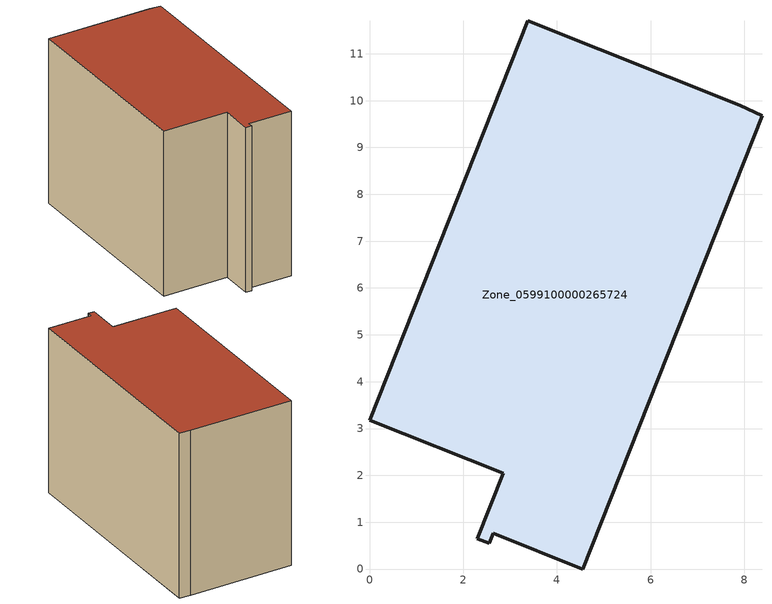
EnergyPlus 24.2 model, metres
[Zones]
Zone_0599100000265724
 floor ground (C_G): 2.56,0.55 2.3,0.65 2.86,2.04 0,3.18 3.38,11.7 7.9,9.9 8.38,9.67 4.55,0 2.64,0.76 z0.27
 wall outside (C_F): 2.3,0.65 2.56,0.55 2.64,0.76 4.55,0 8.38,9.67 7.9,9.9 3.38,11.7 0,3.18 2.86,2.04 2.3,0.65 z0.27:8.08
 roof outside (C_R): 7.9,9.9 3.38,11.7 0,3.18 2.86,2.04 2.3,0.65 2.56,0.55 2.64,0.76 4.55,0 8.38,9.67 z8.08
[BUILDING]
Pand.0599100000265724: North Axis=0; Terrain=City; Loads Convergence Tolerance Value=0.04; Temperature Convergence Tolerance Value=0.4; Solar Distribution=FullExterior; Maximum Number of Warmup Days=25; Minimum Number of Warmup Days=1
[Site:Location]
Rotterdam.The.Hague.AP_ZH_NLD Design_Conditions: Latitude=51.96; Longitude=4.45; Time Zone=1; Elevation=-4.5
[SITE:GROUNDTEMPERATURE:BUILDINGSURFACE]
18, 18, 18, 18, 18, 18, 18, 18, 18, 18, 18, 18
[MATERIAL] Thermal Absorptance=0.9; Solar Absorptance=0.7; Visible Absorptance=0.7
Name | Roughness | Thickness | Conductivity | Density | Specific Heat
G.TI.1975-1991 | MediumSmooth | 0.15 | 0.288461 | 540 | 1210
F.TI.1975-1991 | Rough | 0.3 | 0.230769 | 1920 | 840
R.TI.1975-1991 | MediumRough | 0.2 | 0.153846 | 1500 | 1000
[CONSTRUCTION]
C_G: G.TI.1975-1991
C_F: F.TI.1975-1991
C_R: R.TI.1975-1991
[ZONE]
Zone_0599100000265724: Type=1; Multiplier=1; Ceiling Height=Autocalculate; Volume=Autocalculate; Floor Area=autocalculate; Part of Total Floor Area=Yes
[ZONEINFILTRATION:DESIGNFLOWRATE]
Infil_Zone_0599100000265724: Zone or ZoneList or Space or SpaceList=Zone_0599100000265724; Schedule=AlwaysOn; Design Flow Rate Calculation Method=Flow/Area; Flow Rate per Floor Area=0.003; Constant Term Coefficient=1; Temperature Term Coefficient=0; Velocity Term Coefficient=0; Velocity Squared Term Coefficient=0
[HVACTEMPLATE:ZONE:IDEALLOADSAIRSYSTEM]
Zone_0599100000265724: Maximum Heating Supply Air Temperature=50; Minimum Cooling Supply Air Temperature=13; Maximum Heating Supply Air Humidity Ratio=0.0156; Minimum Cooling Supply Air Humidity Ratio=0.0077; Heating Limit=NoLimit; Cooling Limit=NoLimit; Dehumidification Control Type=ConstantSensibleHeatRatio; Cooling Sensible Heat Ratio=0.7; Dehumidification Setpoint=60; Humidification Control Type=None; Humidification Setpoint=30; Outdoor Air Method=None; Outdoor Air Flow Rate per Person=0.00944; Outdoor Air Flow Rate per Zone Floor Area=0; Outdoor Air Flow Rate per Zone=0; Demand Controlled Ventilation Type=None; Outdoor Air Economizer Type=NoEconomizer; Heat Recovery Type=None; Sensible Heat Recovery Effectiveness=0.7; Latent Heat Recovery Effectiveness=0.65
[ZONECONTROL:THERMOSTAT]
ThermostatControl_Zone_0599100000265724: Zone or ZoneList=Zone_0599100000265724; Control Type Schedule=DualSetpointControlType; Control 1=Thermostat_Zone_0599100000265724; Temperature Difference Between Cutout And Setpoint=0
[THERMOSTATSETPOINT:DUALSETPOINT]
Thermostat_Zone_0599100000265724: Heating Setpoint Temperature Schedule=HeatingSetpoint_Zone_0599100000265724; Cooling Setpoint Temperature Schedule=CoolingSetpoint_Zone_0599100000265724
[SCHEDULE:COMPACT]
HeatingSetpoint_Zone_0599100000265724: Through: 12/31, For: AllDays, Until: 24:00, 21
CoolingSetpoint_Zone_0599100000265724: Through: 12/31, For: AllDays, Until: 24:00, 24
DualSetpointControlType: Through: 12/31, For: AllDays, Until: 24:00, 4
AlwaysOn: Through: 12/31, For: AllDays, Until: 24:00, 1
